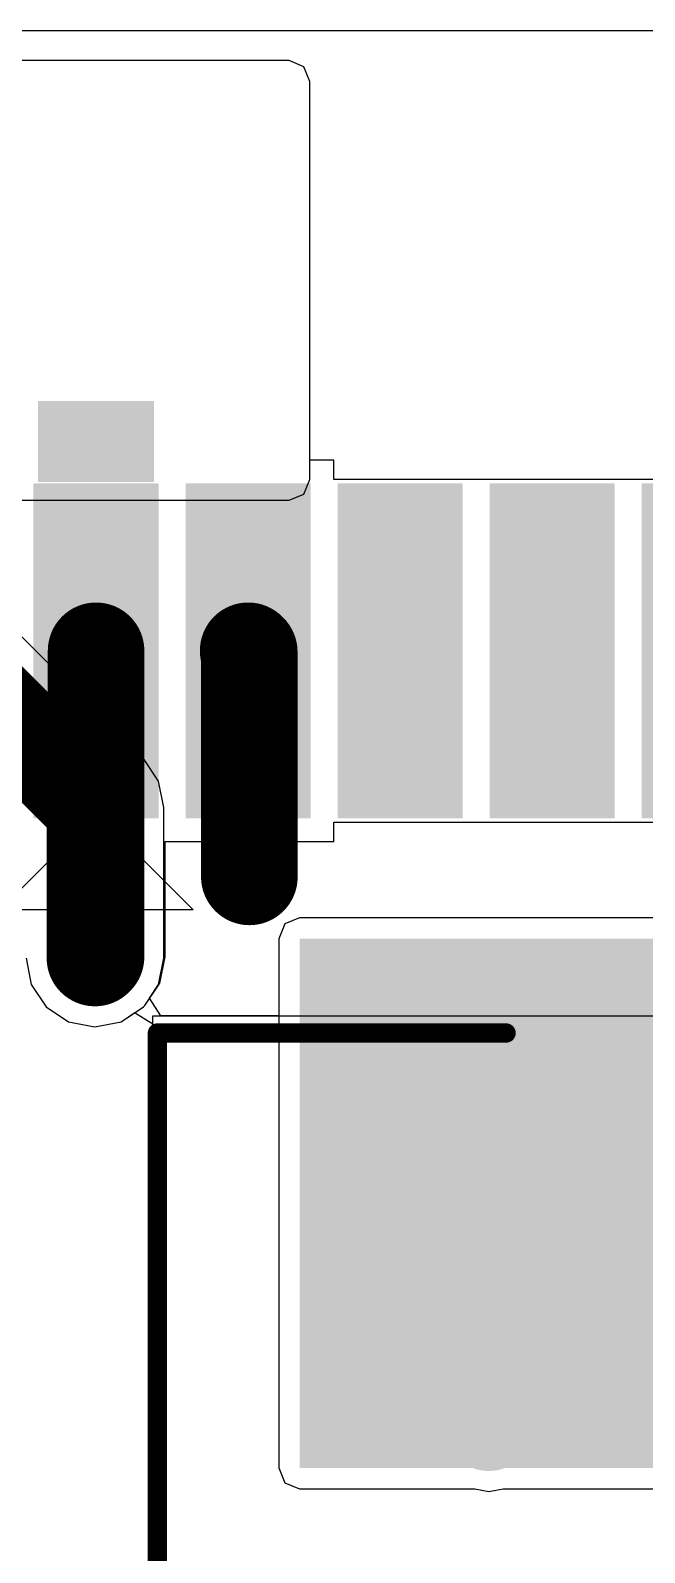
# Model space of a CAD drawing. Header units: millimetres. Extents: x -0.27 to 4.7, y -0.39 to 2.83.
# Drawn here: x 0.3733 to 0.5323, y 0.5601 to 0.9542 of the extents above; entities that cross this region are included whole.
import ezdxf

# ---------------------------------------------------------------- set-up
doc = ezdxf.new("R2010")
doc.units = ezdxf.units.MM
doc.header["$MEASUREMENT"] = 0
for name, color, linetype in [('BottomLayer', 5, 'Continuous'), ('BottomSolder', 6, 'Continuous'), ('TopLayer', 1, 'Continuous'), ('TopOverlay', 2, 'Continuous'), ('TopPaste', 8, 'Continuous'), ('TopSolder', 216, 'Continuous'), ('ViaHoleLayer', 16, 'Continuous')]:
    doc.layers.add(name, color=color, linetype=linetype)

# ---------------------------------------------------------------- blocks, each defined once
blk = doc.blocks.new('SIM7000A_35')
at = {"layer": 'TopLayer'}
for points in [[(-0.51181, 0.32717), (-0.43307, 0.32717), (-0.43307, 0.30276), (-0.51181, 0.30276)], [(-0.51181, 0.2878), (-0.43307, 0.2878), (-0.43307, 0.26339), (-0.51181, 0.26339)], [(-0.51181, 0.24843), (-0.43307, 0.24843), (-0.43307, 0.22402), (-0.51181, 0.22402)], [(-0.51181, 0.20906), (-0.43307, 0.20906), (-0.43307, 0.18465), (-0.51181, 0.18465)]]:
    blk.add_hatch(color=1, dxfattribs=at).paths.add_polyline_path(points)
at = {"layer": 'TopOverlay'}
blk.add_hatch(color=2, dxfattribs=at).paths.add_polyline_path([(-0.42875, 0.3), (-0.40775, 0.3), (-0.40775, 0.33), (-0.42875, 0.33)])
at = {"layer": 'TopPaste'}
for points in [[(-0.51181, 0.32717), (-0.43307, 0.32717), (-0.43307, 0.30276), (-0.51181, 0.30276)], [(-0.51181, 0.2878), (-0.43307, 0.2878), (-0.43307, 0.26339), (-0.51181, 0.26339)], [(-0.51181, 0.24843), (-0.43307, 0.24843), (-0.43307, 0.22402), (-0.51181, 0.22402)], [(-0.51181, 0.20906), (-0.43307, 0.20906), (-0.43307, 0.18465), (-0.51181, 0.18465)]]:
    blk.add_hatch(color=8, dxfattribs=at).paths.add_polyline_path(points)
at = {"layer": 'TopSolder'}
for points in [[(-0.51581, 0.33117), (-0.42907, 0.33117), (-0.42907, 0.29876), (-0.51581, 0.29876)], [(-0.51581, 0.2918), (-0.42907, 0.2918), (-0.42907, 0.25939), (-0.51581, 0.25939)], [(-0.51581, 0.25243), (-0.42907, 0.25243), (-0.42907, 0.22002), (-0.51581, 0.22002)], [(-0.51581, 0.21306), (-0.42907, 0.21306), (-0.42907, 0.18065), (-0.51581, 0.18065)], [(-0.51581, 0.17369), (-0.42907, 0.17369), (-0.42907, 0.14128), (-0.51581, 0.14128)]]:
    blk.add_hatch(color=216, dxfattribs=at).paths.add_polyline_path(points)
at = {"layer": 'TopOverlay'}
for p, q in [((-0.53954, 0.33978), (-0.51454, 0.31478)), ((-0.53954, 0.28978), (-0.53954, 0.33978)), ((-0.51454, 0.31478), (-0.53954, 0.28978))]:
    blk.add_line(p, q, dxfattribs=at)
blk = doc.blocks.new('SMRH74_220MT_120')
at = {"layer": 'TopLayer'}
for points in [[(-0.16535, 0.04921), (-0.08661, 0.04921), (-0.08661, -0.04921), (-0.16535, -0.04921)], [(0.08661, 0.04921), (0.16535, 0.04921), (0.16535, -0.04921), (0.08661, -0.04921)]]:
    blk.add_hatch(color=1, dxfattribs=at).paths.add_polyline_path(points)
at = {"layer": 'TopPaste'}
for points in [[(-0.16535, 0.04921), (-0.08661, 0.04921), (-0.08661, -0.04921), (-0.16535, -0.04921)], [(0.08661, 0.04921), (0.16535, 0.04921), (0.16535, -0.04921), (0.08661, -0.04921)]]:
    blk.add_hatch(color=8, dxfattribs=at).paths.add_polyline_path(points)
at = {"layer": 'TopSolder'}
for points in [[(-0.16935, 0.05321), (-0.08261, 0.05321), (-0.08261, -0.05321), (-0.16935, -0.05321)], [(0.08261, 0.05321), (0.16935, 0.05321), (0.16935, -0.05321), (0.08261, -0.05321)]]:
    blk.add_hatch(color=216, dxfattribs=at).paths.add_polyline_path(points)
at = {"layer": 'TopOverlay', "const_width": 0.005}
for points in [[(-0.14764, 0.14764), (-0.14764, 0.05736)], [(-0.14764, 0.14764), (0.14764, 0.14764)], [(0.14764, 0.14764), (0.14764, 0.05736)], [(-0.14764, -0.05736), (-0.14764, -0.14764)], [(0.14764, -0.05736), (0.14764, -0.14764)], [(-0.14764, -0.14764), (0.14764, -0.14764)]]:
    blk.add_lwpolyline(points, dxfattribs=at)
at = {"layer": 'TopOverlay', "const_width": 0.0025}
for points in [[(-0.14889, 0.14764, 1), (-0.14639, 0.14764, 1)], [(-0.14889, 0.14764, 1), (-0.14639, 0.14764, 1)], [(0.14639, 0.14764, 1), (0.14889, 0.14764, 1)], [(0.14639, 0.14764, 1), (0.14889, 0.14764, 1)], [(-0.14889, 0.05736, 1), (-0.14639, 0.05736, 1)], [(0.14639, 0.05736, 1), (0.14889, 0.05736, 1)], [(-0.14889, -0.05736, 1), (-0.14639, -0.05736, 1)], [(0.14639, -0.05736, 1), (0.14889, -0.05736, 1)], [(-0.14889, -0.14764, 1), (-0.14639, -0.14764, 1)], [(-0.14889, -0.14764, 1), (-0.14639, -0.14764, 1)], [(0.14639, -0.14764, 1), (0.14889, -0.14764, 1)], [(0.14639, -0.14764, 1), (0.14889, -0.14764, 1)]]:
    blk.add_lwpolyline(points, format="xyb", close=True, dxfattribs=at)

msp = doc.modelspace()

# ---------------------------------------------------------------- hatches: boundary and pattern name
at = {"layer": 'BottomLayer'}
h = msp.add_hatch(color=5, dxfattribs=at)
edge = h.paths.add_edge_path()
edge.add_arc((0.43, 0.735), 0.01181, 0, 360)
h = msp.add_hatch(color=5, dxfattribs=at)
edge = h.paths.add_edge_path()
edge.add_arc((0.39, 0.714), 0.01181, 0, 360)
msp.add_hatch(color=5, dxfattribs=at).paths.add_polyline_path([(0.443, 0.582), (0.82847, 0.582), (0.82847, 0.719), (0.443, 0.719)])
h = msp.add_hatch(color=5, dxfattribs=at)
edge = h.paths.add_edge_path()
edge.add_arc((0.459, 0.706), 0.01181, 0, 360)
h = msp.add_hatch(color=5, dxfattribs=at)
edge = h.paths.add_edge_path()
edge.add_arc((0.492, 0.705), 0.01181, 0, 360)
h = msp.add_hatch(color=5, dxfattribs=at)
edge = h.paths.add_edge_path()
edge.add_arc((0.459, 0.678), 0.01181, 0, 360)
h = msp.add_hatch(color=5, dxfattribs=at)
edge = h.paths.add_edge_path()
edge.add_arc((0.492, 0.677), 0.01181, 0, 360)
h = msp.add_hatch(color=5, dxfattribs=at)
edge = h.paths.add_edge_path()
edge.add_arc((0.459, 0.65), 0.01181, 0, 360)
h = msp.add_hatch(color=5, dxfattribs=at)
edge = h.paths.add_edge_path()
edge.add_arc((0.492, 0.649), 0.01181, 0, 360)
h = msp.add_hatch(color=5, dxfattribs=at)
edge = h.paths.add_edge_path()
edge.add_arc((0.459, 0.622), 0.01181, 0, 360)
h = msp.add_hatch(color=5, dxfattribs=at)
edge = h.paths.add_edge_path()
edge.add_arc((0.492, 0.621), 0.01181, 0, 360)
h = msp.add_hatch(color=5, dxfattribs=at)
edge = h.paths.add_edge_path()
edge.add_arc((0.459, 0.594), 0.01181, 0, 360)
h = msp.add_hatch(color=5, dxfattribs=at)
edge = h.paths.add_edge_path()
edge.add_arc((0.492, 0.593), 0.01181, 0, 360)
at = {"layer": 'BottomSolder'}
h = msp.add_hatch(color=6, dxfattribs=at)
edge = h.paths.add_edge_path()
edge.add_arc((0.43, 0.735), 0.00591, 0, 360)
h = msp.add_hatch(color=6, dxfattribs=at)
edge = h.paths.add_edge_path()
edge.add_arc((0.39, 0.714), 0.00591, 0, 360)
h = msp.add_hatch(color=6, dxfattribs=at)
edge = h.paths.add_edge_path()
edge.add_arc((0.459, 0.706), 0.00591, 0, 360)
h = msp.add_hatch(color=6, dxfattribs=at)
edge = h.paths.add_edge_path()
edge.add_arc((0.492, 0.705), 0.00591, 0, 360)
h = msp.add_hatch(color=6, dxfattribs=at)
edge = h.paths.add_edge_path()
edge.add_arc((0.459, 0.678), 0.00591, 0, 360)
h = msp.add_hatch(color=6, dxfattribs=at)
edge = h.paths.add_edge_path()
edge.add_arc((0.492, 0.677), 0.00591, 0, 360)
h = msp.add_hatch(color=6, dxfattribs=at)
edge = h.paths.add_edge_path()
edge.add_arc((0.459, 0.65), 0.00591, 0, 360)
h = msp.add_hatch(color=6, dxfattribs=at)
edge = h.paths.add_edge_path()
edge.add_arc((0.492, 0.649), 0.00591, 0, 360)
h = msp.add_hatch(color=6, dxfattribs=at)
edge = h.paths.add_edge_path()
edge.add_arc((0.459, 0.622), 0.00591, 0, 360)
h = msp.add_hatch(color=6, dxfattribs=at)
edge = h.paths.add_edge_path()
edge.add_arc((0.492, 0.621), 0.00591, 0, 360)
h = msp.add_hatch(color=6, dxfattribs=at)
edge = h.paths.add_edge_path()
edge.add_arc((0.459, 0.594), 0.00591, 0, 360)
h = msp.add_hatch(color=6, dxfattribs=at)
edge = h.paths.add_edge_path()
edge.add_arc((0.492, 0.593), 0.00591, 0, 360)
at = {"layer": 'TopLayer'}
h = msp.add_hatch(color=1, dxfattribs=at)
edge = h.paths.add_edge_path()
edge.add_arc((0.43, 0.735), 0.01181, 0, 360)
h = msp.add_hatch(color=1, dxfattribs=at)
edge = h.paths.add_edge_path()
edge.add_arc((0.39, 0.714), 0.01181, 0, 360)
msp.add_hatch(color=1, dxfattribs=at).paths.add_polyline_path([(0.443, 0.582), (0.816, 0.582), (0.816, 0.719), (0.443, 0.719)])
h = msp.add_hatch(color=1, dxfattribs=at)
edge = h.paths.add_edge_path()
edge.add_arc((0.459, 0.706), 0.01181, 0, 360)
h = msp.add_hatch(color=1, dxfattribs=at)
edge = h.paths.add_edge_path()
edge.add_arc((0.492, 0.705), 0.01181, 0, 360)
h = msp.add_hatch(color=1, dxfattribs=at)
edge = h.paths.add_edge_path()
edge.add_arc((0.459, 0.678), 0.01181, 0, 360)
h = msp.add_hatch(color=1, dxfattribs=at)
edge = h.paths.add_edge_path()
edge.add_arc((0.492, 0.677), 0.01181, 0, 360)
h = msp.add_hatch(color=1, dxfattribs=at)
edge = h.paths.add_edge_path()
edge.add_arc((0.459, 0.65), 0.01181, 0, 360)
h = msp.add_hatch(color=1, dxfattribs=at)
edge = h.paths.add_edge_path()
edge.add_arc((0.492, 0.649), 0.01181, 0, 360)
h = msp.add_hatch(color=1, dxfattribs=at)
edge = h.paths.add_edge_path()
edge.add_arc((0.459, 0.622), 0.01181, 0, 360)
h = msp.add_hatch(color=1, dxfattribs=at)
edge = h.paths.add_edge_path()
edge.add_arc((0.492, 0.621), 0.01181, 0, 360)
h = msp.add_hatch(color=1, dxfattribs=at)
edge = h.paths.add_edge_path()
edge.add_arc((0.459, 0.594), 0.01181, 0, 360)
h = msp.add_hatch(color=1, dxfattribs=at)
edge = h.paths.add_edge_path()
edge.add_arc((0.492, 0.593), 0.01181, 0, 360)
at = {"layer": 'TopSolder'}
h = msp.add_hatch(color=216, dxfattribs=at)
edge = h.paths.add_edge_path()
edge.add_arc((0.43, 0.735), 0.00591, 0, 360)
h = msp.add_hatch(color=216, dxfattribs=at)
edge = h.paths.add_edge_path()
edge.add_arc((0.39, 0.714), 0.00591, 0, 360)
h = msp.add_hatch(color=216, dxfattribs=at)
edge = h.paths.add_edge_path()
edge.add_arc((0.459, 0.706), 0.00591, 0, 360)
h = msp.add_hatch(color=216, dxfattribs=at)
edge = h.paths.add_edge_path()
edge.add_arc((0.492, 0.705), 0.00591, 0, 360)
h = msp.add_hatch(color=216, dxfattribs=at)
edge = h.paths.add_edge_path()
edge.add_arc((0.459, 0.678), 0.00591, 0, 360)
h = msp.add_hatch(color=216, dxfattribs=at)
edge = h.paths.add_edge_path()
edge.add_arc((0.492, 0.677), 0.00591, 0, 360)
h = msp.add_hatch(color=216, dxfattribs=at)
edge = h.paths.add_edge_path()
edge.add_arc((0.459, 0.65), 0.00591, 0, 360)
h = msp.add_hatch(color=216, dxfattribs=at)
edge = h.paths.add_edge_path()
edge.add_arc((0.492, 0.649), 0.00591, 0, 360)
h = msp.add_hatch(color=216, dxfattribs=at)
edge = h.paths.add_edge_path()
edge.add_arc((0.459, 0.622), 0.00591, 0, 360)
h = msp.add_hatch(color=216, dxfattribs=at)
edge = h.paths.add_edge_path()
edge.add_arc((0.492, 0.621), 0.00591, 0, 360)
h = msp.add_hatch(color=216, dxfattribs=at)
edge = h.paths.add_edge_path()
edge.add_arc((0.459, 0.594), 0.00591, 0, 360)
h = msp.add_hatch(color=216, dxfattribs=at)
edge = h.paths.add_edge_path()
edge.add_arc((0.492, 0.593), 0.00591, 0, 360)
at = {"layer": 'ViaHoleLayer'}
h = msp.add_hatch(color=16, dxfattribs=at)
edge = h.paths.add_edge_path()
edge.add_arc((0.43, 0.735), 0.00591, 0, 360)
h = msp.add_hatch(color=16, dxfattribs=at)
edge = h.paths.add_edge_path()
edge.add_arc((0.39, 0.714), 0.00591, 0, 360)
h = msp.add_hatch(color=16, dxfattribs=at)
edge = h.paths.add_edge_path()
edge.add_arc((0.459, 0.706), 0.00591, 0, 360)
h = msp.add_hatch(color=16, dxfattribs=at)
edge = h.paths.add_edge_path()
edge.add_arc((0.492, 0.705), 0.00591, 0, 360)
h = msp.add_hatch(color=16, dxfattribs=at)
edge = h.paths.add_edge_path()
edge.add_arc((0.459, 0.678), 0.00591, 0, 360)
h = msp.add_hatch(color=16, dxfattribs=at)
edge = h.paths.add_edge_path()
edge.add_arc((0.492, 0.677), 0.00591, 0, 360)
h = msp.add_hatch(color=16, dxfattribs=at)
edge = h.paths.add_edge_path()
edge.add_arc((0.459, 0.65), 0.00591, 0, 360)
h = msp.add_hatch(color=16, dxfattribs=at)
edge = h.paths.add_edge_path()
edge.add_arc((0.492, 0.649), 0.00591, 0, 360)
h = msp.add_hatch(color=16, dxfattribs=at)
edge = h.paths.add_edge_path()
edge.add_arc((0.459, 0.622), 0.00591, 0, 360)
h = msp.add_hatch(color=16, dxfattribs=at)
edge = h.paths.add_edge_path()
edge.add_arc((0.492, 0.621), 0.00591, 0, 360)
h = msp.add_hatch(color=16, dxfattribs=at)
edge = h.paths.add_edge_path()
edge.add_arc((0.459, 0.594), 0.00591, 0, 360)
h = msp.add_hatch(color=16, dxfattribs=at)
edge = h.paths.add_edge_path()
edge.add_arc((0.492, 0.593), 0.00591, 0, 360)

# ---------------------------------------------------------------- linework, layer by layer
at = {"layer": 'BottomLayer'}
for p, q in [((0.10039, 0.95416), (0.74161, 0.95416)), ((0.44026, 0.94634), (0.33826, 0.94634)), ((0.44409, 0.94475), (0.44026, 0.94634)), ((0.44568, 0.94092), (0.44409, 0.94475)), ((0.44568, 0.83792), (0.44568, 0.94092)), ((0.44409, 0.8341), (0.44568, 0.83792)), ((0.34279, 0.83251), (0.44026, 0.83251)), ((0.44026, 0.83251), (0.44409, 0.8341)), ((0.40262, 0.76562), (0.34072, 0.82751)), ((0.40648, 0.75983), (0.40262, 0.76562)), ((0.40262, 0.76562), (0.40262, 0.76562)), ((0.40784, 0.753), (0.40648, 0.75983)), ((0.40784, 0.714), (0.40784, 0.753)), ((0.43917, 0.72283), (0.43759, 0.719)), ((0.443, 0.72441), (0.43917, 0.72283)), ((0.82847, 0.72441), (0.443, 0.72441)), ((0.43759, 0.719), (0.43759, 0.699)), ((0.37216, 0.714), (0.37352, 0.70717)), ((0.40648, 0.70717), (0.40784, 0.714)), ((0.37352, 0.70717), (0.37738, 0.70138)), ((0.40412, 0.70364), (0.40648, 0.70717)), ((0.40704, 0.699), (0.40412, 0.70364)), ((0.37738, 0.70138), (0.38317, 0.69752)), ((0.39683, 0.69752), (0.40036, 0.69988)), ((0.40036, 0.69988), (0.40072, 0.69965)), ((0.40072, 0.69965), (0.40072, 0.69965)), ((0.40072, 0.69965), (0.405, 0.69696)), ((0.405, 0.395), (0.405, 0.699)), ((0.405, 0.699), (0.705, 0.699)), ((0.40922, 0.699), (0.40704, 0.699)), ((0.43759, 0.699), (0.40922, 0.699)), ((0.38317, 0.69752), (0.39, 0.69616)), ((0.39, 0.69616), (0.39683, 0.69752)), ((0.405, 0.69696), (0.405, 0.69484)), ((0.405, 0.69484), (0.405, 0.54541))]:
    msp.add_line(p, q, dxfattribs=at)
at = {"layer": 'BottomLayer', "const_width": 0.025}
for points in [[(0.226, 0.917), (0.39, 0.753)], [(0.39, 0.714), (0.39, 0.753)]]:
    msp.add_lwpolyline(points, dxfattribs=at)
at = {"layer": 'BottomLayer', "const_width": 0.0125}
for points in [[(0.38375, 0.753, 1), (0.39625, 0.753, 1)], [(0.38375, 0.753, 1), (0.39625, 0.753, 1)], [(0.38375, 0.714, 1), (0.39625, 0.714, 1)]]:
    msp.add_lwpolyline(points, format="xyb", close=True, dxfattribs=at)
at = {"layer": 'TopLayer'}
for p, q in [((0.44026, 0.94634), (0.33826, 0.94634)), ((0.44409, 0.94475), (0.44026, 0.94634)), ((0.44568, 0.94092), (0.44409, 0.94475)), ((0.44568, 0.84292), (0.44568, 0.94092)), ((0.45188, 0.84292), (0.44568, 0.84292)), ((0.45188, 0.83792), (0.45188, 0.84292)), ((0.48621, 0.83792), (0.45188, 0.83792)), ((0.48625, 0.83792), (0.48621, 0.83792)), ((0.49121, 0.83792), (0.48625, 0.83792)), ((0.49125, 0.83792), (0.49121, 0.83792)), ((0.52558, 0.83792), (0.49125, 0.83792)), ((0.52562, 0.83792), (0.52558, 0.83792)), ((0.53058, 0.83792), (0.52562, 0.83792)), ((0.53062, 0.83792), (0.53058, 0.83792)), ((0.56495, 0.83792), (0.53062, 0.83792)), ((0.42467, 0.74418), (0.42467, 0.79355)), ((0.42467, 0.79355), (0.43467, 0.79355)), ((0.43467, 0.79355), (0.43467, 0.74418)), ((0.45188, 0.74418), (0.45188, 0.74918)), ((0.45188, 0.74918), (0.48621, 0.74918)), ((0.48621, 0.74918), (0.48625, 0.74918)), ((0.48625, 0.74918), (0.49121, 0.74918)), ((0.49121, 0.74918), (0.49125, 0.74918)), ((0.49125, 0.74918), (0.52558, 0.74918)), ((0.52558, 0.74918), (0.52562, 0.74918)), ((0.52562, 0.74918), (0.53058, 0.74918)), ((0.53058, 0.74918), (0.53062, 0.74918)), ((0.53062, 0.74918), (0.56495, 0.74918)), ((0.40815, 0.7143), (0.40815, 0.74418)), ((0.40815, 0.74418), (0.42467, 0.74418)), ((0.43467, 0.74418), (0.45188, 0.74418)), ((0.43917, 0.72283), (0.43759, 0.719)), ((0.443, 0.72441), (0.43917, 0.72283)), ((0.816, 0.72441), (0.443, 0.72441)), ((0.43759, 0.719), (0.43759, 0.582)), ((0.37216, 0.714), (0.37352, 0.70717)), ((0.40679, 0.70747), (0.40815, 0.7143)), ((0.37352, 0.70717), (0.37738, 0.70138)), ((0.40292, 0.70169), (0.40679, 0.70747)), ((0.40262, 0.70138), (0.40292, 0.70169)), ((0.40292, 0.70169), (0.40292, 0.70169)), ((0.37738, 0.70138), (0.38317, 0.69752)), ((0.39683, 0.69752), (0.40262, 0.70138)), ((0.38317, 0.69752), (0.39, 0.69616)), ((0.39, 0.69616), (0.39683, 0.69752)), ((0.43759, 0.582), (0.43917, 0.57817)), ((0.43917, 0.57817), (0.443, 0.57659)), ((0.443, 0.57659), (0.48834, 0.57659)), ((0.48834, 0.57659), (0.492, 0.57586)), ((0.492, 0.57586), (0.49566, 0.57659)), ((0.49566, 0.57659), (0.61198, 0.57659))]:
    msp.add_line(p, q, dxfattribs=at)
at = {"layer": 'TopLayer', "const_width": 0.025}
for points in [[(0.3903, 0.7143), (0.3903, 0.79355)], [(0.42967, 0.79355), (0.42997, 0.79325)], [(0.42997, 0.73503), (0.42997, 0.79325)], [(0.42997, 0.73503), (0.43, 0.735)], [(0.39, 0.714), (0.3903, 0.7143)]]:
    msp.add_lwpolyline(points, dxfattribs=at)
at = {"layer": 'TopLayer', "const_width": 0.0125}
for points in [[(0.38405, 0.79355, 1), (0.39655, 0.79355, 1)], [(0.42342, 0.79355, 1), (0.43592, 0.79355, 1)], [(0.42372, 0.79325, 1), (0.43622, 0.79325, 1)], [(0.42372, 0.79325, 1), (0.43622, 0.79325, 1)], [(0.42372, 0.73503, 1), (0.43622, 0.73503, 1)], [(0.42372, 0.73503, 1), (0.43622, 0.73503, 1)], [(0.42375, 0.735, 1), (0.43625, 0.735, 1)], [(0.38375, 0.714, 1), (0.39625, 0.714, 1)], [(0.38405, 0.7143, 1), (0.39655, 0.7143, 1)], [(0.38405, 0.7143, 1), (0.39655, 0.7143, 1)]]:
    msp.add_lwpolyline(points, format="xyb", close=True, dxfattribs=at)

# ---------------------------------------------------------------- block references
at = {"rotation": 90}
for name, p in [('SIM7000A_35', (0.70526, 1.26599)), ('SMRH74_220MT_120', (0.55382, 0.54695))]:
    msp.add_blockref(name, p, dxfattribs=at)

doc.saveas('drawing.dxf')
